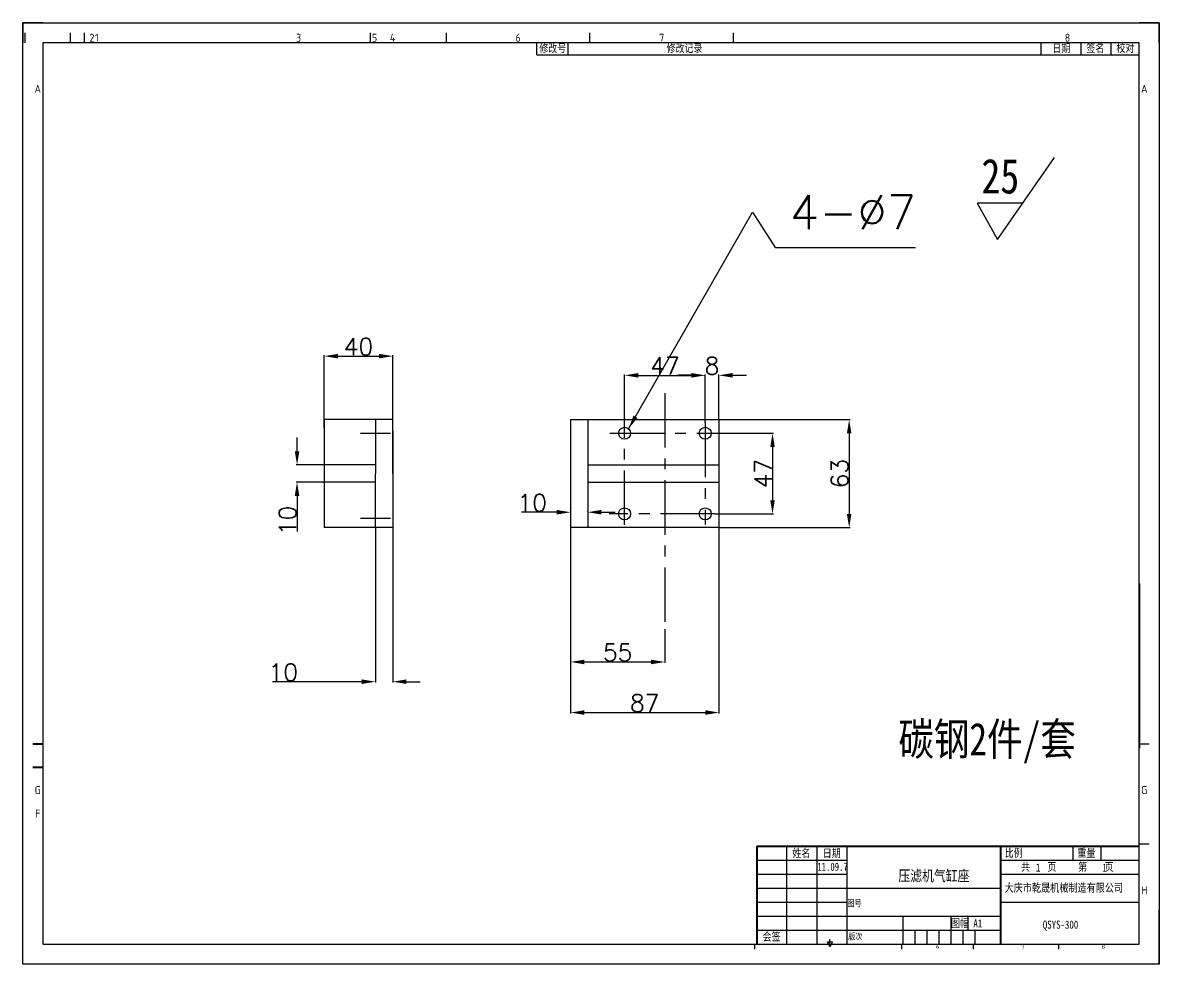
# Model space of a CAD drawing. Header units: inches. Extents: x -166203 to -65610, y -6981 to 11093.
# Drawn here: x -84508 to -83845, y 277 to 825 of the extents above; entities that cross this region are included whole.
import ezdxf
from ezdxf.enums import TextEntityAlignment as Align

# ---------------------------------------------------------------- set-up
doc = ezdxf.new("R2010")
doc.units = ezdxf.units.IN
doc.header["$MEASUREMENT"] = 0
doc.linetypes.add('CENTERX2', pattern=[101.6, 63.5, -12.7, 12.7, -12.7])
doc.layers.get('0').update_dxf_attribs({"lineweight": 25})
doc.layers.get('Defpoints').update_dxf_attribs({"color": 5})
doc.layers.add('FRAME035', color=2, linetype='Continuous')
doc.layers.add('中心线', color=1, linetype='CENTERX2')
doc.layers.add('图层2', color=3, linetype='Continuous', lineweight=40)
doc.styles.add('ISOCP', font='isocp.shx')
doc.styles.get("Standard").update_dxf_attribs({"font": 'txt.shx', "bigfont": 'whgtxt.shx'})
doc.styles.add('STYLE1', font='SIMFANG.TTF', dxfattribs={"width": 0.8, "height": 4})
doc.dimstyles.new('副本 Standard', dxfattribs={"dimtxt": 10, "dimasz": 8, "dimexe": 0.5, "dimexo": 0.2, "dimgap": 0.5, "dimtad": 1, "dimdec": 0, "dimzin": 0, "dimdsep": 46, "dimtxsty": 'Standard', "dimcen": 0.09, "dimclrd": 4, "dimclre": 4, "dimclrt": 4, "dimadec": 0, "dimazin": 0, "dimtfac": 1, "dimtdec": 0, "dimtofl": 0, "dimtmove": 0, "dimatfit": 3, "dimfxl": 0, "dimtolj": 1, "dimtzin": 0, "dimarcsym": 0})

# ---------------------------------------------------------------- blocks, each defined once
blk = doc.blocks.new('*D164')
at = {"color": 4, "lineweight": -2, "ltscale": 0.5}
for p, q in [((-84188.59, 471.92), (-84188.59, 452.26)), ((-84133.59, 471.92), (-84133.59, 452.26)), ((-84180.59, 452.76), (-84141.59, 452.76))]:
    blk.add_line(p, q, dxfattribs=at)
at = {"color": 4, "ltscale": 0.5}
for points in [[(-84180.59, 454.1), (-84180.59, 451.43), (-84188.59, 452.76)], [(-84141.59, 454.1), (-84141.59, 451.43), (-84133.59, 452.76)]]:
    blk.add_solid(points, dxfattribs=at)
at = {"layer": 'Defpoints', "color": 0, "ltscale": 0.5}
for p in [(-84188.59, 472.12), (-84133.59, 472.12), (-84133.59, 452.76)]:
    blk.add_point(p, dxfattribs=at)
at = {"color": 4, "ltscale": 0.5, "insert": (-84161.09, 458.26), "char_height": 10, "attachment_point": 5}
blk.add_mtext('\\A1;55', dxfattribs=at)
blk = doc.blocks.new('*D165')
at = {"color": 4, "lineweight": -2, "ltscale": 0.5}
for p, q in [((-84157.09, 592.18), (-84157.09, 620.28)), ((-84149.09, 619.78), (-84118.09, 619.78)), ((-84110.09, 592.18), (-84110.09, 620.28))]:
    blk.add_line(p, q, dxfattribs=at)
at = {"color": 4, "ltscale": 0.5}
for points in [[(-84149.09, 621.11), (-84149.09, 618.45), (-84157.09, 619.78)], [(-84118.09, 621.11), (-84118.09, 618.45), (-84110.09, 619.78)]]:
    blk.add_solid(points, dxfattribs=at)
at = {"layer": 'Defpoints', "color": 0, "ltscale": 0.5}
for p in [(-84110.09, 619.78), (-84157.09, 591.98), (-84110.09, 591.98)]:
    blk.add_point(p, dxfattribs=at)
at = {"color": 4, "ltscale": 0.5, "insert": (-84133.59, 625.28), "char_height": 10, "attachment_point": 5}
blk.add_mtext('\\A1;47', dxfattribs=at)
blk = doc.blocks.new('*D166')
at = {"color": 4, "lineweight": -2, "ltscale": 0.5}
for p, q in [((-84103.33, 586.04), (-84070.34, 586.04)), ((-84070.84, 578.04), (-84070.84, 547.04)), ((-84104.12, 539.04), (-84070.34, 539.04))]:
    blk.add_line(p, q, dxfattribs=at)
at = {"color": 4, "ltscale": 0.5}
for points in [[(-84072.17, 578.04), (-84069.51, 578.04), (-84070.84, 586.04)], [(-84072.17, 547.04), (-84069.51, 547.04), (-84070.84, 539.04)]]:
    blk.add_solid(points, dxfattribs=at)
at = {"layer": 'Defpoints', "color": 0, "ltscale": 0.5}
for p in [(-84103.53, 586.04), (-84104.32, 539.04), (-84070.84, 539.04)]:
    blk.add_point(p, dxfattribs=at)
at = {"color": 4, "ltscale": 0.5, "insert": (-84076.34, 562.54), "char_height": 10, "attachment_point": 5, "rotation": 90}
blk.add_mtext('\\A1;47', dxfattribs=at)
blk = doc.blocks.new('*D167')
at = {"color": 4, "lineweight": -2, "ltscale": 0.5}
for p, q in [((-84347.99, 575.54), (-84347.99, 583.54)), ((-84327.59, 567.54), (-84348.49, 567.54)), ((-84327.59, 557.54), (-84348.49, 557.54)), ((-84347.99, 549.54), (-84347.99, 528.87))]:
    blk.add_line(p, q, dxfattribs=at)
at = {"color": 4, "ltscale": 0.5}
for points in [[(-84349.33, 575.54), (-84346.66, 575.54), (-84347.99, 567.54)], [(-84349.33, 549.54), (-84346.66, 549.54), (-84347.99, 557.54)]]:
    blk.add_solid(points, dxfattribs=at)
at = {"layer": 'Defpoints', "color": 0, "ltscale": 0.5}
for p in [(-84327.39, 567.54), (-84347.99, 557.54), (-84327.39, 557.54)]:
    blk.add_point(p, dxfattribs=at)
at = {"color": 4, "ltscale": 0.5, "insert": (-84353.49, 535.2), "char_height": 10, "attachment_point": 5, "rotation": 90}
blk.add_mtext('\\A1;10', dxfattribs=at)
blk = doc.blocks.new('*D168')
at = {"color": 4, "lineweight": -2, "ltscale": 0.5}
for p, q in [((-84302.23, 530.84), (-84302.23, 440.77)), ((-84292.23, 530.84), (-84292.23, 440.77)), ((-84310.23, 441.27), (-84362.35, 441.27)), ((-84284.23, 441.27), (-84276.23, 441.27))]:
    blk.add_line(p, q, dxfattribs=at)
at = {"color": 4, "ltscale": 0.5}
for points in [[(-84310.23, 442.6), (-84310.23, 439.94), (-84302.23, 441.27)], [(-84284.23, 442.6), (-84284.23, 439.94), (-84292.23, 441.27)]]:
    blk.add_solid(points, dxfattribs=at)
at = {"layer": 'Defpoints', "color": 0, "ltscale": 0.5}
for p in [(-84302.23, 531.04), (-84292.23, 531.04), (-84292.23, 441.27)]:
    blk.add_point(p, dxfattribs=at)
at = {"color": 4, "ltscale": 0.5, "insert": (-84356.02, 446.77), "char_height": 10, "attachment_point": 5}
blk.add_mtext('\\A1;10', dxfattribs=at)
blk = doc.blocks.new('*D169')
at = {"color": 4, "lineweight": -2, "ltscale": 0.5}
for p, q in [((-84332.1, 589.28), (-84332.1, 631.47)), ((-84324.1, 630.97), (-84300.23, 630.97)), ((-84292.23, 589.28), (-84292.23, 631.47))]:
    blk.add_line(p, q, dxfattribs=at)
at = {"color": 4, "ltscale": 0.5}
for points in [[(-84324.1, 632.3), (-84324.1, 629.63), (-84332.1, 630.97)], [(-84300.23, 632.3), (-84300.23, 629.63), (-84292.23, 630.97)]]:
    blk.add_solid(points, dxfattribs=at)
at = {"layer": 'Defpoints', "color": 0, "ltscale": 0.5}
for p in [(-84292.23, 630.97), (-84332.1, 589.08), (-84292.23, 589.08)]:
    blk.add_point(p, dxfattribs=at)
at = {"color": 4, "ltscale": 0.5, "insert": (-84312.17, 636.47), "char_height": 10, "attachment_point": 5}
blk.add_mtext('\\A1;40', dxfattribs=at)
blk = doc.blocks.new('*D170')
at = {"color": 4, "lineweight": -2, "ltscale": 0.5}
for p, q in [((-84188.59, 530.84), (-84188.59, 422.79)), ((-84102.09, 530.84), (-84102.09, 422.79)), ((-84180.59, 423.29), (-84110.09, 423.29))]:
    blk.add_line(p, q, dxfattribs=at)
at = {"color": 4, "ltscale": 0.5}
for points in [[(-84180.59, 424.62), (-84180.59, 421.96), (-84188.59, 423.29)], [(-84110.09, 424.62), (-84110.09, 421.96), (-84102.09, 423.29)]]:
    blk.add_solid(points, dxfattribs=at)
at = {"layer": 'Defpoints', "color": 0, "ltscale": 0.5}
for p in [(-84188.59, 531.04), (-84102.09, 531.04), (-84102.09, 423.29)]:
    blk.add_point(p, dxfattribs=at)
at = {"color": 4, "ltscale": 0.5, "insert": (-84145.34, 428.79), "char_height": 10, "attachment_point": 5}
blk.add_mtext('\\A1;87', dxfattribs=at)
blk = doc.blocks.new('*D171')
at = {"color": 4, "lineweight": -2, "ltscale": 0.5}
for p, q in [((-84196.59, 540.02), (-84217.25, 540.02)), ((-84188.59, 540.22), (-84188.59, 540.52)), ((-84178.59, 540.22), (-84178.59, 540.52)), ((-84170.59, 540.02), (-84162.59, 540.02))]:
    blk.add_line(p, q, dxfattribs=at)
at = {"color": 4, "ltscale": 0.5}
for points in [[(-84196.59, 541.35), (-84196.59, 538.68), (-84188.59, 540.02)], [(-84170.59, 541.35), (-84170.59, 538.68), (-84178.59, 540.02)]]:
    blk.add_solid(points, dxfattribs=at)
at = {"layer": 'Defpoints', "color": 0, "ltscale": 0.5}
for p in [(-84188.59, 540.02), (-84188.59, 540.02), (-84178.59, 540.02)]:
    blk.add_point(p, dxfattribs=at)
at = {"color": 4, "ltscale": 0.5, "insert": (-84210.92, 545.52), "char_height": 10, "attachment_point": 5}
blk.add_mtext('\\A1;10', dxfattribs=at)
blk = doc.blocks.new('*D172')
at = {"color": 4, "lineweight": -2, "ltscale": 0.5}
for p, q in [((-84101.89, 594.04), (-84025.68, 594.04)), ((-84026.18, 586.04), (-84026.18, 539.04)), ((-84101.89, 531.04), (-84025.68, 531.04))]:
    blk.add_line(p, q, dxfattribs=at)
at = {"color": 4, "ltscale": 0.5}
for points in [[(-84027.51, 586.04), (-84024.85, 586.04), (-84026.18, 594.04)], [(-84027.51, 539.04), (-84024.85, 539.04), (-84026.18, 531.04)]]:
    blk.add_solid(points, dxfattribs=at)
at = {"layer": 'Defpoints', "color": 0, "ltscale": 0.5}
for p in [(-84102.09, 594.04), (-84102.09, 531.04), (-84026.18, 531.04)]:
    blk.add_point(p, dxfattribs=at)
at = {"color": 4, "ltscale": 0.5, "insert": (-84031.68, 562.54), "char_height": 10, "attachment_point": 5, "rotation": 90}
blk.add_mtext('\\A1;63', dxfattribs=at)
blk = doc.blocks.new('*D173')
at = {"color": 4, "lineweight": -2, "ltscale": 0.5}
for p, q in [((-84118.09, 619.81), (-84126.09, 619.81)), ((-84110.09, 603.53), (-84110.09, 620.31)), ((-84102.09, 594.24), (-84102.09, 620.31)), ((-84094.09, 619.81), (-84086.09, 619.81))]:
    blk.add_line(p, q, dxfattribs=at)
at = {"color": 4, "ltscale": 0.5}
for points in [[(-84118.09, 621.14), (-84118.09, 618.47), (-84110.09, 619.81)], [(-84094.09, 621.14), (-84094.09, 618.47), (-84102.09, 619.81)]]:
    blk.add_solid(points, dxfattribs=at)
at = {"layer": 'Defpoints', "color": 0, "ltscale": 0.5}
for p in [(-84102.09, 619.81), (-84110.09, 603.33), (-84102.09, 594.04)]:
    blk.add_point(p, dxfattribs=at)
at = {"color": 4, "ltscale": 0.5, "insert": (-84106.09, 625.31), "char_height": 10, "attachment_point": 5}
blk.add_mtext('\\A1;8', dxfattribs=at)

msp = doc.modelspace()

# ---------------------------------------------------------------- linework, layer by layer
at = {"color": 3, "linetype": 'Continuous'}
for p, q in [((-84507.87, 825.24), (-84507.87, 813.58)), ((-84496.21, 825.24), (-84507.87, 825.24)), ((-83845.43, 825.24), (-83857.1, 825.24)), ((-83845.43, 813.58), (-83845.43, 825.24)), ((-84506.53, 813.58), (-84506.53, 819.41)), ((-84480.01, 813.58), (-84480.01, 819.41)), ((-84471.88, 813.58), (-84471.88, 819.41)), ((-84305.26, 813.58), (-84305.26, 819.41)), ((-84260.95, 813.58), (-84260.95, 819.41)), ((-84177.26, 813.58), (-84177.26, 819.41)), ((-84093.57, 813.58), (-84093.57, 819.41)), ((-83851.27, 404.93), (-83857.1, 404.93)), ((-84062.43, 288.29), (-84062.43, 345.44)), ((-84044.76, 288.29), (-84044.76, 345.44)), ((-83895.59, 337.28), (-83895.59, 345.44)), ((-83879.26, 337.28), (-83879.26, 345.44)), ((-83851.27, 346.61), (-83857.1, 346.61)), ((-84079.93, 337.28), (-84027.26, 337.28)), ((-83937.97, 337.28), (-83857.1, 337.28)), ((-84079.93, 329.11), (-84027.26, 329.11)), ((-83937.97, 329.11), (-83857.1, 329.11)), ((-84079.93, 320.95), (-84027.26, 320.95)), ((-84079.93, 312.78), (-84027.26, 312.78)), ((-84079.93, 304.62), (-84027.26, 304.62)), ((-83994.78, 288.29), (-83994.78, 304.62)), ((-83966.79, 288.29), (-83966.79, 304.62)), ((-83956.96, 304.62), (-83956.96, 296.45)), ((-84079.93, 296.45), (-83937.97, 296.45)), ((-83987.78, 288.29), (-83987.78, 296.45)), ((-83980.79, 288.29), (-83980.79, 296.45)), ((-83973.79, 288.29), (-83973.79, 296.45)), ((-83959.79, 288.29), (-83959.79, 296.45)), ((-83952.79, 288.29), (-83952.79, 296.45)), ((-84081.18, 285.37), (-84081.18, 288.29)), ((-84037.36, 286.83), (-84038.81, 289.75)), ((-84038.81, 289.75), (-84035.9, 289.75)), ((-84037.36, 288.29), (-84037.36, 291.2)), ((-84035.9, 289.75), (-84037.36, 286.83)), ((-83995.51, 285.37), (-83995.51, 288.29)), ((-83953.67, 285.37), (-83953.67, 288.29)), ((-83903.99, 285.37), (-83903.99, 288.29)), ((-83845.43, 276.62), (-83845.43, 288.29)), ((-83845.43, 276.62), (-83857.1, 276.62))]:
    msp.add_line(p, q, dxfattribs=at)
at = {"color": 2, "linetype": 'Continuous'}
for p, q in [((-83857.1, 813.58), (-84496.21, 813.58)), ((-84496.21, 813.58), (-84496.21, 288.29)), ((-84208.17, 806.58), (-84208.17, 813.58)), ((-84189.97, 806.58), (-84189.97, 813.58)), ((-83914.25, 806.58), (-83914.25, 813.58)), ((-83890.92, 806.58), (-83890.92, 813.58)), ((-83873.43, 806.58), (-83873.43, 813.58)), ((-83857.1, 288.29), (-83857.1, 813.58)), ((-84208.17, 806.58), (-83857.1, 806.58)), ((-84079.93, 345.44), (-83857.1, 345.44)), ((-84027.26, 288.29), (-84027.26, 345.44)), ((-84027.26, 320.95), (-83937.97, 320.95)), ((-83937.97, 312.78), (-83857.1, 312.78)), ((-83845.43, 276.62), (-83845.43, 308.06)), ((-84027.26, 304.62), (-83937.97, 304.62)), ((-84496.21, 288.29), (-83857.1, 288.29))]:
    msp.add_line(p, q, dxfattribs=at)
at = {"ltscale": 0.5}
for p, q in [((-83939.76, 698.88), (-83906.46, 746.76)), ((-83924.93, 720.2), (-83951.55, 720.2)), ((-83951.55, 720.2), (-83939.76, 698.88)), ((-84332.1, 594.04), (-84332.1, 531.04)), ((-84302.23, 594.04), (-84332.1, 594.04)), ((-84292.23, 594.04), (-84302.23, 594.04)), ((-84302.23, 594.04), (-84302.23, 562.54)), ((-84292.23, 562.54), (-84292.23, 594.04)), ((-84188.59, 594.04), (-84102.09, 594.04)), ((-84188.59, 594.04), (-84182.59, 594.04)), ((-84188.59, 594.04), (-84188.59, 531.04)), ((-84178.59, 594.04), (-84178.59, 531.04)), ((-84102.09, 594.04), (-84102.09, 531.04)), ((-84292.23, 587.19), (-84292.23, 531.54)), ((-84302.23, 567.54), (-84332.1, 567.54)), ((-84178.59, 567.54), (-84102.09, 567.54)), ((-84302.23, 557.54), (-84332.1, 557.54)), ((-84302.23, 531.04), (-84302.23, 562.54)), ((-84292.23, 562.54), (-84292.23, 531.04)), ((-84178.59, 557.54), (-84102.09, 557.54)), ((-84292.23, 531.04), (-84332.1, 531.04)), ((-84102.09, 531.04), (-84188.59, 531.04))]:
    msp.add_line(p, q, dxfattribs=at)
for centre in [(-84157.09, 586.04), (-84110.09, 586.04), (-84157.09, 539.04), (-84110.09, 539.04)]:
    msp.add_circle(centre, 3.5, dxfattribs=at)
at = {"layer": 'FRAME035', "color": 3}
for p, q in [((-84507.87, 825.24), (-83845.43, 825.24)), ((-84507.87, 276.62), (-84507.87, 825.24)), ((-83845.43, 825.24), (-83845.43, 276.62)), ((-83845.43, 276.62), (-84507.87, 276.62))]:
    msp.add_line(p, q, dxfattribs=at)
at = {"layer": '中心线', "ltscale": 0.5}
for p, q in [((-84133.59, 609.49), (-84133.59, 459.21)), ((-84157.09, 532.58), (-84157.09, 591.98)), ((-84110.09, 592.18), (-84110.09, 532.78)), ((-84310.92, 586.04), (-84293.54, 586.04)), ((-84165.77, 586.04), (-84103.53, 586.04)), ((-84104.32, 539.04), (-84166.16, 539.04)), ((-84310.92, 536.5), (-84293.54, 536.5))]:
    msp.add_line(p, q, dxfattribs=at)
at = {"layer": '图层2', "ltscale": 2}
for p, q in [((-83857.1, 498.54), (-83857.1, 402.59)), ((-84079.93, 345.44), (-84079.93, 288.29)), ((-83937.97, 345.44), (-83937.97, 288.29))]:
    msp.add_line(p, q, dxfattribs=at)
at = {"layer": '图层2', "color": 3, "linetype": 'Continuous'}
for p, q in [((-84496.21, 404.93), (-84502.04, 404.93)), ((-84496.21, 391.25), (-84502.04, 391.25))]:
    msp.add_line(p, q, dxfattribs=at)
at = {"layer": '图层2', "ltscale": 10}
msp.add_line((-84079.93, 345.44), (-83857.1, 345.44), dxfattribs=at)

# ---------------------------------------------------------------- texts
at = {"color": 3, "linetype": 'Continuous', "style": 'ISOCP'}
for s, height, p in [('2', 4.67, (-84467.52, 816.49)), ('1', 4.67, (-84464.69, 816.49)), ('3', 4.67, (-84347.1, 816.49)), ('5', 4.67, (-84302.79, 816.49)), ('4', 4.67, (-84292.3, 816.49)), ('6', 4.67, (-84219.1, 816.49)), ('7', 4.67, (-84135.41, 816.49)), ('8', 4.67, (-83898.94, 816.49)), ('A', 4.67, (-84499.12, 786.75)), ('A', 4.67, (-83854.18, 786.75)), ('G', 4.67, (-83854.18, 378.1)), ('H', 4.67, (-83854.18, 319.78)), ('6', 2.33, (-83974.59, 286.83)), ('7', 2.33, (-83924.92, 286.83)), ('8', 2.33, (-83878.02, 286.83))]:
    msp.add_text(s, height=height, dxfattribs=at).set_placement(p, align=Align.MIDDLE)
at = {"color": 3, "linetype": 'Continuous', "style": 'STYLE1', "width": 0.8}
for s, height, p in [('修改号', 4.666, (-84206.78, 808.08)), ('修改记录', 4.666, (-84132.61, 808.08)), ('日期', 4.666, (-83907.75, 808.08)), ('签名', 4.666, (-83887.9, 808.15)), ('校对', 4.666, (-83870.41, 808.13)), ('25', 20.233, (-83949.09, 725.75)), ('碳钢2件/套', 18.968, (-83997.5, 398.33)), ('比例', 4.666, (-83935.52, 339.14)), ('重量', 4.666, (-83893.15, 339.17)), ('姓名', 4.666, (-84059.26, 339.04)), ('日期', 4.666, (-84041.58, 338.97)), ('11.09.7', 4.666, (-84044.75, 331.11)), ('压滤机气缸座', 6.323, (-83997.5, 325.03)), ('1', 4.67, (-83917.33, 330.67)), ('1', 4.67, (-83878.61, 330.57)), ('大庆市乾晟机械制造有限公司', 4.7421, (-83935.58, 318.82)), ('图号', 3.732, (-84027.26, 310.28)), ('图幅', 4.666, (-83966.85, 298.21)), ('A1', 4.666, (-83953.75, 298.13)), ('QSYS-300', 4.742, (-83913.31, 297.34)), ('会签', 4.666, (-84076.6, 290.39)), ('版次', 3.732, (-84026.77, 290.97))]:
    msp.add_text(s, height=height, dxfattribs=at).set_placement(p)
at = {"color": 2, "linetype": 'Continuous', "style": 'STYLE1', "width": 0.8}
msp.add_text('共    页     第    页', height=4.6656, dxfattribs=at).set_placement((-83926, 331.02))
at = {"color": 4, "ltscale": 0.5, "insert": (-84060.82, 724.86), "char_height": 20, "width": 25, "attachment_point": 1}
msp.add_mtext('\\A1;4-%%c7', dxfattribs=at)
at = {"layer": '图层2', "color": 3, "linetype": 'Continuous', "style": 'ISOCP'}
for s, p in [('G', (-84499.12, 378.1)), ('F', (-84499.12, 364.42))]:
    msp.add_text(s, height=4.67, dxfattribs=at).set_placement(p, align=Align.MIDDLE)

# ---------------------------------------------------------------- dimensions: what is measured, and where the dimension line sits
at = {"ltscale": 0.5}
for base, p1, p2, picture, middle in [((-84292.23, 630.97), (-84332.1, 589.08), (-84292.23, 589.08), '*D169', (-84312.17, 636.47)), ((-84110.09, 619.78), (-84157.09, 591.98), (-84110.09, 591.98), '*D165', (-84133.59, 625.28)), ((-84102.09, 619.81), (-84110.09, 603.33), (-84102.09, 594.04), '*D173', (-84106.09, 625.31)), ((-84188.59, 540.02), (-84178.59, 540.02), (-84188.59, 540.02), '*D171', (-84210.92, 545.52)), ((-84102.08527762, 423.29047873), (-84188.58527762, 531.03708664), (-84102.08527762, 531.03708664), '*D170', (-84145.33527762, 428.79047873)), ((-84133.59, 452.76), (-84188.59, 472.12), (-84133.59, 472.12), '*D164', (-84161.09, 458.26))]:
    dim = msp.add_linear_dim(base=base, p1=p1, p2=p2, dimstyle='副本 Standard', dxfattribs=at)
    dim.commit()
    dim.dimension.update_dxf_attribs({"geometry": picture, "text_midpoint": middle})
for base, p1, p2, picture, middle in [((-84026.18, 531.04), (-84102.09, 594.04), (-84102.09, 531.04), '*D172', (-84031.68, 562.54)), ((-84347.99, 557.54), (-84327.39, 567.54), (-84327.39, 557.54), '*D167', (-84353.49, 535.2)), ((-84070.84, 539.04), (-84103.53, 586.04), (-84104.32, 539.04), '*D166', (-84076.34, 562.54))]:
    dim = msp.add_linear_dim(base=base, p1=p1, p2=p2, angle=90, dimstyle='副本 Standard', dxfattribs=at)
    dim.commit()
    dim.dimension.update_dxf_attribs({"geometry": picture, "text_midpoint": middle})
dim = msp.add_linear_dim(base=(-84292.23, 441.27), p1=(-84302.23, 531.04), p2=(-84292.23, 531.04), dimstyle='副本 Standard', dxfattribs=at)
dim.commit()
dim.dimension.update_dxf_attribs({"geometry": '*D168', "text_midpoint": (-84356.02, 441.27), "dimtype": 160})

# ---------------------------------------------------------------- leaders
at = {"ltscale": 0.5, "annotation_type": 0, "has_hookline": 1, "hookline_direction": 0, "text_width": 73.33}
msp.add_leader([(-84154.76, 588.65), (-84082.52, 714.86), (-84069.32, 694.36), (-84061.32, 694.36)], dimstyle='副本 Standard', dxfattribs=at)

doc.saveas('drawing.dxf')
